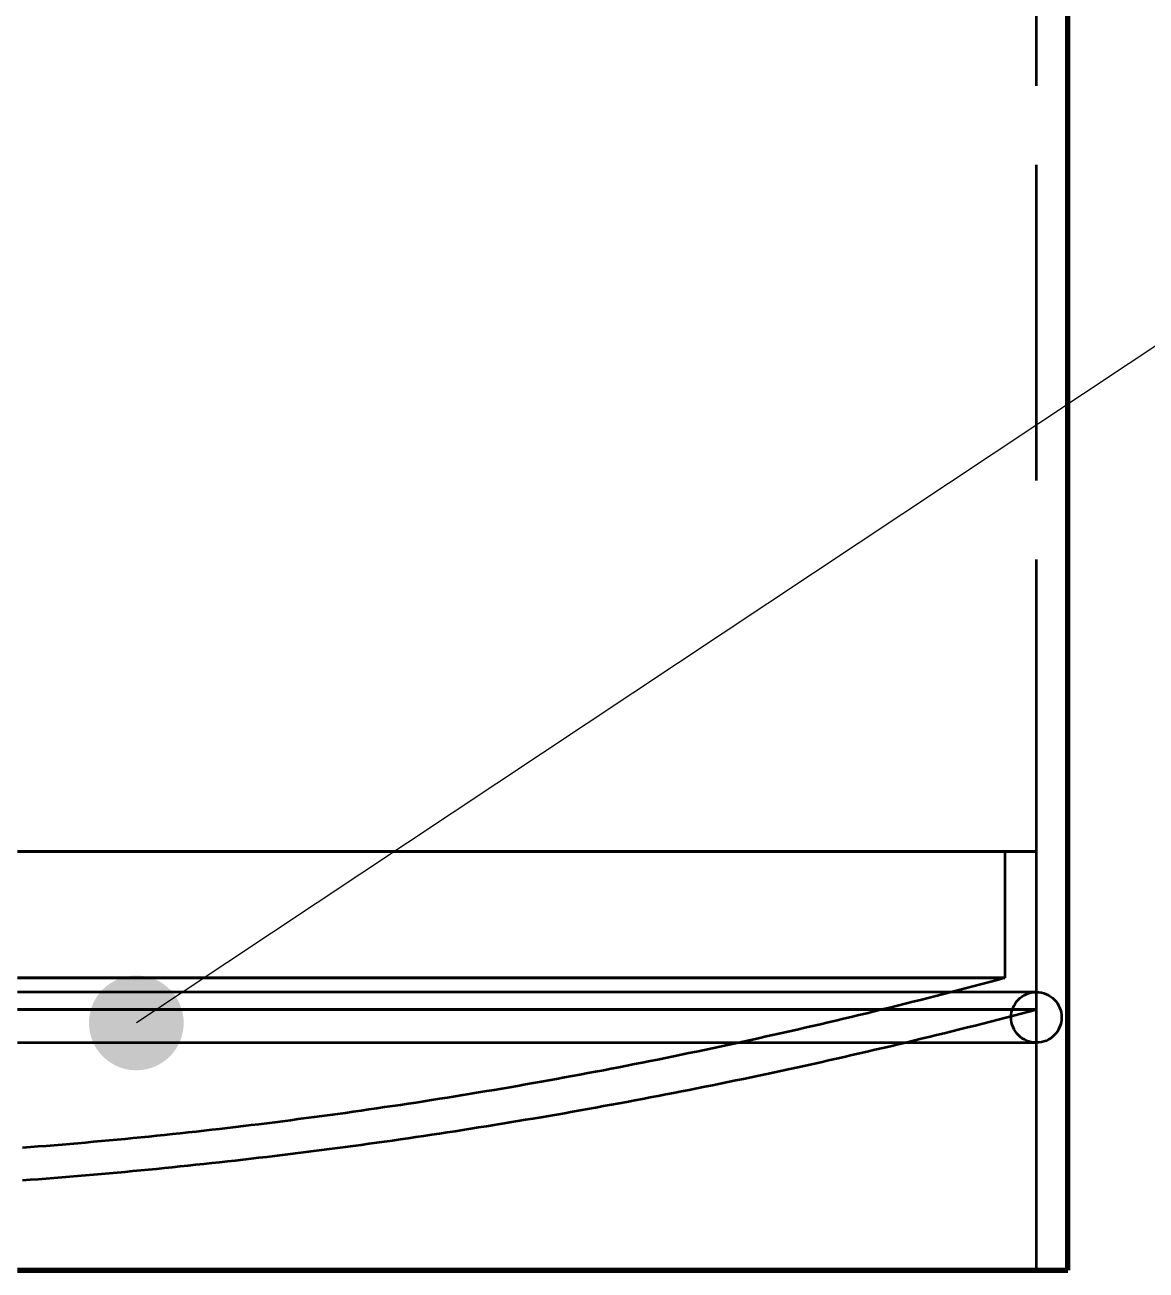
# Model space of a CAD drawing. Header units: millimetres. Extents: x 0 to 2208, y 0 to 420.
# Drawn here: x 109.78 to 123.97, y 120.98 to 136.75 of the extents above; entities that cross this region are included whole.
import ezdxf

# ---------------------------------------------------------------- set-up
doc = ezdxf.new("R2010")
doc.units = ezdxf.units.MM
doc.linetypes.add('IRAM-E-TRAZOS', pattern=[5, 4, -1])
for name, color, linetype, lineweight in [('01-VISIBLE', 7, 'CONTINUOUS', 70), ('02-OCULTA', 4, 'IRAM-E-TRAZOS', 35), ('04-COTA', 3, 'CONTINUOUS', 18), ('08-FINA', 5, 'CONTINUOUS', 18)]:
    doc.layers.add(name, color=color, linetype=linetype, lineweight=lineweight)
doc.styles.add('ISO3098', font='isocpeur.ttf')
doc.dimstyles.new('FLAMA-IRAM', dxfattribs={"dimtxt": 3.5, "dimasz": 3.5, "dimexe": 2, "dimexo": 1.5, "dimgap": 1, "dimtad": 1, "dimdec": 1, "dimtxsty": 'ISO3098', "dimblk": 'IRAM_FLECHA', "dimblk1": 'IRAM_FLECHA', "dimblk2": 'IRAM_FLECHA', "dimcen": 2.5, "dimclrd": 256, "dimclre": 256, "dimclrt": 256, "dimazin": 3, "dimtfac": 1, "dimtmove": 0, "dimatfit": 3, "dimlwd": 18, "dimlwe": 18})

# ---------------------------------------------------------------- blocks, each defined once
blk = doc.blocks.new('IRAM_FLECHA')
blk.add_solid([(0, 0), (-1, 0.125), (-1, -0.125)])

msp = doc.modelspace()

# ---------------------------------------------------------------- hatches: boundary and pattern name
at = {"layer": '08-FINA'}
h = msp.add_hatch(color=7, dxfattribs=at)
h.dxf.hatch_style = 1
edge = h.paths.add_edge_path()
edge.add_arc((111.186, 124.109), 0.6, 0, 360)

# ---------------------------------------------------------------- linework, layer by layer
at = {"layer": '01-VISIBLE'}
msp.add_line((122.983, 120.979), (122.983, 147.114), dxfattribs=at)
msp.add_lwpolyline([(109.683, 120.979), (109.783, 120.979), (109.883, 120.979), (109.983, 120.979), (110.083, 120.979), (110.183, 120.979), (110.283, 120.979), (110.383, 120.979), (110.483, 120.979), (110.583, 120.979), (110.683, 120.979), (110.783, 120.979), (110.883, 120.979), (110.983, 120.979), (111.083, 120.979), (111.183, 120.979), (111.283, 120.979), (111.383, 120.979), (111.483, 120.979), (111.583, 120.979), (111.683, 120.979), (111.783, 120.979), (111.883, 120.979), (111.983, 120.979), (112.083, 120.979), (112.183, 120.979), (112.283, 120.979), (112.383, 120.979), (112.483, 120.979), (112.583, 120.979), (112.683, 120.979), (112.783, 120.979), (112.883, 120.979), (112.983, 120.979), (113.083, 120.979), (113.183, 120.979), (113.283, 120.979), (113.383, 120.979), (113.483, 120.979), (113.583, 120.979), (113.683, 120.979), (113.783, 120.979), (113.883, 120.979), (113.983, 120.979), (114.083, 120.979), (114.183, 120.979), (114.283, 120.979), (114.383, 120.979), (114.483, 120.979), (114.583, 120.979), (114.683, 120.979), (114.783, 120.979), (114.883, 120.979), (114.983, 120.979), (115.083, 120.979), (115.183, 120.979), (115.283, 120.979), (115.383, 120.979), (115.483, 120.979), (115.583, 120.979), (115.683, 120.979), (115.783, 120.979), (115.883, 120.979), (115.983, 120.979), (116.083, 120.979), (116.183, 120.979), (116.283, 120.979), (116.383, 120.979), (116.483, 120.979), (116.583, 120.979), (116.683, 120.979), (116.783, 120.979), (116.883, 120.979), (116.983, 120.979), (117.083, 120.979), (117.183, 120.979), (117.283, 120.979), (117.383, 120.979), (117.483, 120.979), (117.583, 120.979), (117.683, 120.979), (117.783, 120.979), (117.883, 120.979), (117.983, 120.979), (118.083, 120.979), (118.183, 120.979), (118.283, 120.979), (118.383, 120.979), (118.483, 120.979), (118.583, 120.979), (118.683, 120.979), (118.783, 120.979), (118.883, 120.979), (118.983, 120.979), (119.083, 120.979), (119.183, 120.979), (119.283, 120.979), (119.383, 120.979), (119.483, 120.979), (119.583, 120.979), (119.683, 120.979), (119.783, 120.979), (119.883, 120.979), (119.983, 120.979), (120.083, 120.979), (120.183, 120.979), (120.283, 120.979), (120.383, 120.979), (120.483, 120.979), (120.583, 120.979), (120.683, 120.979), (120.783, 120.979), (120.883, 120.979), (120.983, 120.979), (121.083, 120.979), (121.183, 120.979), (121.283, 120.979), (121.383, 120.979), (121.483, 120.979), (121.583, 120.979), (121.683, 120.979), (121.783, 120.979), (121.883, 120.979), (121.983, 120.979), (122.083, 120.979), (122.183, 120.979), (122.283, 120.979), (122.383, 120.979), (122.483, 120.979), (122.583, 120.979), (122.683, 120.979), (122.783, 120.979), (122.883, 120.979), (122.983, 120.979)], dxfattribs=at)
at = {"layer": '02-OCULTA'}
for p, q in [((122.583, 120.979), (122.583, 217.391)), ((122.183, 126.279), (122.183, 124.679)), ((122.583, 124.279), (122.583, 126.279))]:
    msp.add_line(p, q, dxfattribs=at)
for points in [[(122.583, 126.279), (122.483, 126.279), (122.383, 126.279), (122.283, 126.279), (122.183, 126.279), (122.083, 126.279), (121.983, 126.279), (121.883, 126.279), (121.783, 126.279), (121.683, 126.279), (121.583, 126.279), (121.483, 126.279), (121.383, 126.279), (121.283, 126.279), (121.183, 126.279), (121.083, 126.279), (120.983, 126.279), (120.883, 126.279), (120.783, 126.279), (120.683, 126.279), (120.583, 126.279), (120.483, 126.279), (120.383, 126.279), (120.283, 126.279), (120.183, 126.279), (120.083, 126.279), (119.983, 126.279), (119.883, 126.279), (119.783, 126.279), (119.683, 126.279), (119.583, 126.279), (119.483, 126.279), (119.383, 126.279), (119.283, 126.279), (119.183, 126.279), (119.083, 126.279), (118.983, 126.279), (118.883, 126.279), (118.783, 126.279), (118.683, 126.279), (118.583, 126.279), (118.483, 126.279), (118.383, 126.279), (118.283, 126.279), (118.183, 126.279), (118.083, 126.279), (117.983, 126.279), (117.883, 126.279), (117.783, 126.279), (117.683, 126.279), (117.583, 126.279), (117.483, 126.279), (117.383, 126.279), (117.283, 126.279), (117.183, 126.279), (117.083, 126.279), (116.983, 126.279), (116.883, 126.279), (116.783, 126.279), (116.683, 126.279), (116.583, 126.279), (116.483, 126.279), (116.383, 126.279), (116.283, 126.279), (116.183, 126.279), (116.083, 126.279), (115.983, 126.279), (115.883, 126.279), (115.783, 126.279), (115.683, 126.279), (115.583, 126.279), (115.483, 126.279), (115.383, 126.279), (115.283, 126.279), (115.183, 126.279), (115.083, 126.279), (114.983, 126.279), (114.883, 126.279), (114.783, 126.279), (114.683, 126.279), (114.583, 126.279), (114.483, 126.279), (114.383, 126.279), (114.283, 126.279), (114.183, 126.279), (114.083, 126.279), (113.983, 126.279), (113.883, 126.279), (113.783, 126.279), (113.683, 126.279), (113.583, 126.279), (113.483, 126.279), (113.383, 126.279), (113.283, 126.279), (113.183, 126.279), (113.083, 126.279), (112.983, 126.279), (112.883, 126.279), (112.783, 126.279), (112.683, 126.279), (112.583, 126.279), (112.483, 126.279), (112.383, 126.279), (112.283, 126.279), (112.183, 126.279), (112.083, 126.279), (111.983, 126.279), (111.883, 126.279), (111.783, 126.279), (111.683, 126.279), (111.583, 126.279), (111.483, 126.279), (111.383, 126.279), (111.283, 126.279), (111.183, 126.279), (111.083, 126.279), (110.983, 126.279), (110.883, 126.279), (110.783, 126.279), (110.683, 126.279), (110.583, 126.279), (110.483, 126.279), (110.383, 126.279), (110.283, 126.279), (110.183, 126.279), (110.083, 126.279), (109.983, 126.279), (109.883, 126.279), (109.783, 126.279), (109.683, 126.279)], [(109.683, 126.279), (109.783, 126.279), (109.883, 126.279), (109.983, 126.279), (110.083, 126.279), (110.183, 126.279), (110.283, 126.279), (110.383, 126.279), (110.483, 126.279), (110.583, 126.279), (110.683, 126.279), (110.783, 126.279), (110.883, 126.279), (110.983, 126.279), (111.083, 126.279), (111.183, 126.279), (111.283, 126.279), (111.383, 126.279), (111.483, 126.279), (111.583, 126.279), (111.683, 126.279), (111.783, 126.279), (111.883, 126.279), (111.983, 126.279), (112.083, 126.279), (112.183, 126.279), (112.283, 126.279), (112.383, 126.279), (112.483, 126.279), (112.583, 126.279), (112.683, 126.279), (112.783, 126.279), (112.883, 126.279), (112.983, 126.279), (113.083, 126.279), (113.183, 126.279), (113.283, 126.279), (113.383, 126.279), (113.483, 126.279), (113.583, 126.279), (113.683, 126.279), (113.783, 126.279), (113.883, 126.279), (113.983, 126.279), (114.083, 126.279), (114.183, 126.279), (114.283, 126.279), (114.383, 126.279), (114.483, 126.279), (114.583, 126.279), (114.683, 126.279), (114.783, 126.279), (114.883, 126.279), (114.983, 126.279), (115.083, 126.279), (115.183, 126.279), (115.283, 126.279), (115.383, 126.279), (115.483, 126.279), (115.583, 126.279), (115.683, 126.279), (115.783, 126.279), (115.883, 126.279), (115.983, 126.279), (116.083, 126.279), (116.183, 126.279), (116.283, 126.279), (116.383, 126.279), (116.483, 126.279), (116.583, 126.279), (116.683, 126.279), (116.783, 126.279), (116.883, 126.279), (116.983, 126.279), (117.083, 126.279), (117.183, 126.279), (117.283, 126.279), (117.383, 126.279), (117.483, 126.279), (117.583, 126.279), (117.683, 126.279), (117.783, 126.279), (117.883, 126.279), (117.983, 126.279), (118.083, 126.279), (118.183, 126.279), (118.283, 126.279), (118.383, 126.279), (118.483, 126.279), (118.583, 126.279), (118.683, 126.279), (118.783, 126.279), (118.883, 126.279), (118.983, 126.279), (119.083, 126.279), (119.183, 126.279), (119.283, 126.279), (119.383, 126.279), (119.483, 126.279), (119.583, 126.279), (119.683, 126.279), (119.783, 126.279), (119.883, 126.279), (119.983, 126.279), (120.083, 126.279), (120.183, 126.279), (120.283, 126.279), (120.383, 126.279), (120.483, 126.279), (120.583, 126.279), (120.683, 126.279), (120.783, 126.279), (120.883, 126.279), (120.983, 126.279), (121.083, 126.279), (121.183, 126.279), (121.283, 126.279), (121.383, 126.279), (121.483, 126.279), (121.583, 126.279), (121.683, 126.279), (121.783, 126.279), (121.883, 126.279), (121.983, 126.279), (122.083, 126.279), (122.183, 126.279), (122.283, 126.279), (122.383, 126.279), (122.483, 126.279), (122.583, 126.279)], [(122.183, 126.279), (122.083, 126.279), (121.983, 126.279), (121.883, 126.279), (121.783, 126.279), (121.683, 126.279), (121.583, 126.279), (121.483, 126.279), (121.383, 126.279), (121.283, 126.279), (121.183, 126.279), (121.083, 126.279), (120.983, 126.279), (120.883, 126.279), (120.783, 126.279), (120.683, 126.279), (120.583, 126.279), (120.483, 126.279), (120.383, 126.279), (120.283, 126.279), (120.183, 126.279), (120.083, 126.279), (119.983, 126.279), (119.883, 126.279), (119.783, 126.279), (119.683, 126.279), (119.583, 126.279), (119.483, 126.279), (119.383, 126.279), (119.283, 126.279), (119.183, 126.279), (119.083, 126.279), (118.983, 126.279), (118.883, 126.279), (118.783, 126.279), (118.683, 126.279), (118.583, 126.279), (118.483, 126.279), (118.383, 126.279), (118.283, 126.279), (118.183, 126.279), (118.083, 126.279), (117.983, 126.279), (117.883, 126.279), (117.783, 126.279), (117.683, 126.279), (117.583, 126.279), (117.483, 126.279), (117.383, 126.279), (117.283, 126.279), (117.183, 126.279), (117.083, 126.279), (116.983, 126.279), (116.883, 126.279), (116.783, 126.279), (116.683, 126.279), (116.583, 126.279), (116.483, 126.279), (116.383, 126.279), (116.283, 126.279), (116.183, 126.279), (116.083, 126.279), (115.983, 126.279), (115.883, 126.279), (115.783, 126.279), (115.683, 126.279), (115.583, 126.279), (115.483, 126.279), (115.383, 126.279), (115.283, 126.279), (115.183, 126.279), (115.083, 126.279), (114.983, 126.279), (114.883, 126.279), (114.783, 126.279), (114.683, 126.279), (114.583, 126.279), (114.483, 126.279), (114.383, 126.279), (114.283, 126.279), (114.183, 126.279), (114.083, 126.279), (113.983, 126.279), (113.883, 126.279), (113.783, 126.279), (113.683, 126.279), (113.583, 126.279), (113.483, 126.279), (113.383, 126.279), (113.283, 126.279), (113.183, 126.279), (113.083, 126.279), (112.983, 126.279), (112.883, 126.279), (112.783, 126.279), (112.683, 126.279), (112.583, 126.279), (112.483, 126.279), (112.383, 126.279), (112.283, 126.279), (112.183, 126.279), (112.083, 126.279), (111.983, 126.279), (111.883, 126.279), (111.783, 126.279), (111.683, 126.279), (111.583, 126.279), (111.483, 126.279), (111.383, 126.279), (111.283, 126.279), (111.183, 126.279), (111.083, 126.279), (110.983, 126.279), (110.883, 126.279), (110.783, 126.279), (110.683, 126.279), (110.583, 126.279), (110.483, 126.279), (110.383, 126.279), (110.283, 126.279), (110.183, 126.279), (110.083, 126.279), (109.983, 126.279), (109.883, 126.279), (109.783, 126.279), (109.683, 126.279)], [(109.683, 126.279), (109.783, 126.279), (109.883, 126.279), (109.983, 126.279), (110.083, 126.279), (110.183, 126.279), (110.283, 126.279), (110.383, 126.279), (110.483, 126.279), (110.583, 126.279), (110.683, 126.279), (110.783, 126.279), (110.883, 126.279), (110.983, 126.279), (111.083, 126.279), (111.183, 126.279), (111.283, 126.279), (111.383, 126.279), (111.483, 126.279), (111.583, 126.279), (111.683, 126.279), (111.783, 126.279), (111.883, 126.279), (111.983, 126.279), (112.083, 126.279), (112.183, 126.279), (112.283, 126.279), (112.383, 126.279), (112.483, 126.279), (112.583, 126.279), (112.683, 126.279), (112.783, 126.279), (112.883, 126.279), (112.983, 126.279), (113.083, 126.279), (113.183, 126.279), (113.283, 126.279), (113.383, 126.279), (113.483, 126.279), (113.583, 126.279), (113.683, 126.279), (113.783, 126.279), (113.883, 126.279), (113.983, 126.279), (114.083, 126.279), (114.183, 126.279), (114.283, 126.279), (114.383, 126.279), (114.483, 126.279), (114.583, 126.279), (114.683, 126.279), (114.783, 126.279), (114.883, 126.279), (114.983, 126.279), (115.083, 126.279), (115.183, 126.279), (115.283, 126.279), (115.383, 126.279), (115.483, 126.279), (115.583, 126.279), (115.683, 126.279), (115.783, 126.279), (115.883, 126.279), (115.983, 126.279), (116.083, 126.279), (116.183, 126.279), (116.283, 126.279), (116.383, 126.279), (116.483, 126.279), (116.583, 126.279), (116.683, 126.279), (116.783, 126.279), (116.883, 126.279), (116.983, 126.279), (117.083, 126.279), (117.183, 126.279), (117.283, 126.279), (117.383, 126.279), (117.483, 126.279), (117.583, 126.279), (117.683, 126.279), (117.783, 126.279), (117.883, 126.279), (117.983, 126.279), (118.083, 126.279), (118.183, 126.279), (118.283, 126.279), (118.383, 126.279), (118.483, 126.279), (118.583, 126.279), (118.683, 126.279), (118.783, 126.279), (118.883, 126.279), (118.983, 126.279), (119.083, 126.279), (119.183, 126.279), (119.283, 126.279), (119.383, 126.279), (119.483, 126.279), (119.583, 126.279), (119.683, 126.279), (119.783, 126.279), (119.883, 126.279), (119.983, 126.279), (120.083, 126.279), (120.183, 126.279), (120.283, 126.279), (120.383, 126.279), (120.483, 126.279), (120.583, 126.279), (120.683, 126.279), (120.783, 126.279), (120.883, 126.279), (120.983, 126.279), (121.083, 126.279), (121.183, 126.279), (121.283, 126.279), (121.383, 126.279), (121.483, 126.279), (121.583, 126.279), (121.683, 126.279), (121.783, 126.279), (121.883, 126.279), (121.983, 126.279), (122.083, 126.279), (122.183, 126.279)], [(122.183, 124.679), (122.083, 124.679), (121.983, 124.679), (121.883, 124.679), (121.783, 124.679), (121.683, 124.679), (121.583, 124.679), (121.483, 124.679), (121.383, 124.679), (121.283, 124.679), (121.183, 124.679), (121.083, 124.679), (120.983, 124.679), (120.883, 124.679), (120.783, 124.679), (120.683, 124.679), (120.583, 124.679), (120.483, 124.679), (120.383, 124.679), (120.283, 124.679), (120.183, 124.679), (120.083, 124.679), (119.983, 124.679), (119.883, 124.679), (119.783, 124.679), (119.683, 124.679), (119.583, 124.679), (119.483, 124.679), (119.383, 124.679), (119.283, 124.679), (119.183, 124.679), (119.083, 124.679), (118.983, 124.679), (118.883, 124.679), (118.783, 124.679), (118.683, 124.679), (118.583, 124.679), (118.483, 124.679), (118.383, 124.679), (118.283, 124.679), (118.183, 124.679), (118.083, 124.679), (117.983, 124.679), (117.883, 124.679), (117.783, 124.679), (117.683, 124.679), (117.583, 124.679), (117.483, 124.679), (117.383, 124.679), (117.283, 124.679), (117.183, 124.679), (117.083, 124.679), (116.983, 124.679), (116.883, 124.679), (116.783, 124.679), (116.683, 124.679), (116.583, 124.679), (116.483, 124.679), (116.383, 124.679), (116.283, 124.679), (116.183, 124.679), (116.083, 124.679), (115.983, 124.679), (115.883, 124.679), (115.783, 124.679), (115.683, 124.679), (115.583, 124.679), (115.483, 124.679), (115.383, 124.679), (115.283, 124.679), (115.183, 124.679), (115.083, 124.679), (114.983, 124.679), (114.883, 124.679), (114.783, 124.679), (114.683, 124.679), (114.583, 124.679), (114.483, 124.679), (114.383, 124.679), (114.283, 124.679), (114.183, 124.679), (114.083, 124.679), (113.983, 124.679), (113.883, 124.679), (113.783, 124.679), (113.683, 124.679), (113.583, 124.679), (113.483, 124.679), (113.383, 124.679), (113.283, 124.679), (113.183, 124.679), (113.083, 124.679), (112.983, 124.679), (112.883, 124.679), (112.783, 124.679), (112.683, 124.679), (112.583, 124.679), (112.483, 124.679), (112.383, 124.679), (112.283, 124.679), (112.183, 124.679), (112.083, 124.679), (111.983, 124.679), (111.883, 124.679), (111.783, 124.679), (111.683, 124.679), (111.583, 124.679), (111.483, 124.679), (111.383, 124.679), (111.283, 124.679), (111.183, 124.679), (111.083, 124.679), (110.983, 124.679), (110.883, 124.679), (110.783, 124.679), (110.683, 124.679), (110.583, 124.679), (110.483, 124.679), (110.383, 124.679), (110.283, 124.679), (110.183, 124.679), (110.083, 124.679), (109.983, 124.679), (109.883, 124.679), (109.783, 124.679), (109.683, 124.679)], [(109.683, 124.679), (109.783, 124.679), (109.883, 124.679), (109.983, 124.679), (110.083, 124.679), (110.183, 124.679), (110.283, 124.679), (110.383, 124.679), (110.483, 124.679), (110.583, 124.679), (110.683, 124.679), (110.783, 124.679), (110.883, 124.679), (110.983, 124.679), (111.083, 124.679), (111.183, 124.679), (111.283, 124.679), (111.383, 124.679), (111.483, 124.679), (111.583, 124.679), (111.683, 124.679), (111.783, 124.679), (111.883, 124.679), (111.983, 124.679), (112.083, 124.679), (112.183, 124.679), (112.283, 124.679), (112.383, 124.679), (112.483, 124.679), (112.583, 124.679), (112.683, 124.679), (112.783, 124.679), (112.883, 124.679), (112.983, 124.679), (113.083, 124.679), (113.183, 124.679), (113.283, 124.679), (113.383, 124.679), (113.483, 124.679), (113.583, 124.679), (113.683, 124.679), (113.783, 124.679), (113.883, 124.679), (113.983, 124.679), (114.083, 124.679), (114.183, 124.679), (114.283, 124.679), (114.383, 124.679), (114.483, 124.679), (114.583, 124.679), (114.683, 124.679), (114.783, 124.679), (114.883, 124.679), (114.983, 124.679), (115.083, 124.679), (115.183, 124.679), (115.283, 124.679), (115.383, 124.679), (115.483, 124.679), (115.583, 124.679), (115.683, 124.679), (115.783, 124.679), (115.883, 124.679), (115.983, 124.679), (116.083, 124.679), (116.183, 124.679), (116.283, 124.679), (116.383, 124.679), (116.483, 124.679), (116.583, 124.679), (116.683, 124.679), (116.783, 124.679), (116.883, 124.679), (116.983, 124.679), (117.083, 124.679), (117.183, 124.679), (117.283, 124.679), (117.383, 124.679), (117.483, 124.679), (117.583, 124.679), (117.683, 124.679), (117.783, 124.679), (117.883, 124.679), (117.983, 124.679), (118.083, 124.679), (118.183, 124.679), (118.283, 124.679), (118.383, 124.679), (118.483, 124.679), (118.583, 124.679), (118.683, 124.679), (118.783, 124.679), (118.883, 124.679), (118.983, 124.679), (119.083, 124.679), (119.183, 124.679), (119.283, 124.679), (119.383, 124.679), (119.483, 124.679), (119.583, 124.679), (119.683, 124.679), (119.783, 124.679), (119.883, 124.679), (119.983, 124.679), (120.083, 124.679), (120.183, 124.679), (120.283, 124.679), (120.383, 124.679), (120.483, 124.679), (120.583, 124.679), (120.683, 124.679), (120.783, 124.679), (120.883, 124.679), (120.983, 124.679), (121.083, 124.679), (121.183, 124.679), (121.283, 124.679), (121.383, 124.679), (121.483, 124.679), (121.583, 124.679), (121.683, 124.679), (121.783, 124.679), (121.883, 124.679), (121.983, 124.679), (122.083, 124.679), (122.183, 124.679)], [(122.183, 124.679), (122.086, 124.652), (121.989, 124.627), (121.892, 124.601), (121.795, 124.575), (121.698, 124.55), (121.601, 124.524), (121.504, 124.499), (121.407, 124.474), (121.31, 124.449), (121.212, 124.424), (121.115, 124.399), (121.018, 124.375), (120.921, 124.35), (120.823, 124.326), (120.726, 124.302), (120.628, 124.278), (120.531, 124.254), (120.434, 124.23), (120.336, 124.207), (120.238, 124.183), (120.141, 124.16), (120.043, 124.137), (119.946, 124.114), (119.848, 124.091), (119.75, 124.068), (119.652, 124.046), (119.555, 124.023), (119.457, 124.001), (119.359, 123.979), (119.261, 123.957), (119.163, 123.935), (119.065, 123.913), (118.967, 123.891), (118.869, 123.87), (118.771, 123.849), (118.673, 123.828), (118.575, 123.807), (118.477, 123.786), (118.379, 123.765), (118.281, 123.744), (118.182, 123.724), (118.084, 123.703), (117.986, 123.683), (117.887, 123.663), (117.789, 123.643), (117.691, 123.624), (117.592, 123.604), (117.494, 123.585), (117.395, 123.565), (117.297, 123.546), (117.198, 123.527), (117.1, 123.508), (117.001, 123.49), (116.903, 123.471), (116.804, 123.453), (116.705, 123.434), (116.607, 123.416), (116.508, 123.398), (116.409, 123.38), (116.311, 123.363), (116.212, 123.345), (116.113, 123.328), (116.014, 123.31), (115.915, 123.293), (115.816, 123.276), (115.717, 123.259), (115.619, 123.243), (115.52, 123.226), (115.421, 123.21), (115.322, 123.194), (115.223, 123.178), (115.123, 123.162), (115.024, 123.146), (114.925, 123.13), (114.826, 123.115), (114.727, 123.099), (114.628, 123.084), (114.529, 123.069), (114.429, 123.054), (114.33, 123.04), (114.231, 123.025), (114.132, 123.011), (114.032, 122.996), (113.933, 122.982), (113.834, 122.968), (113.734, 122.954), (113.635, 122.941), (113.535, 122.927), (113.436, 122.914), (113.337, 122.901), (113.237, 122.888), (113.138, 122.875), (113.038, 122.862), (112.939, 122.849), (112.839, 122.837), (112.739, 122.824), (112.64, 122.812), (112.54, 122.8), (112.441, 122.788), (112.341, 122.777), (112.241, 122.765), (112.142, 122.754), (112.042, 122.742), (111.942, 122.731), (111.842, 122.72), (111.743, 122.71), (111.643, 122.699), (111.543, 122.689), (111.443, 122.678), (111.344, 122.668), (111.244, 122.658), (111.144, 122.648), (111.044, 122.638), (110.944, 122.629), (110.844, 122.619), (110.744, 122.61), (110.644, 122.601), (110.544, 122.592), (110.445, 122.583), (110.345, 122.575), (110.245, 122.566), (110.145, 122.558), (110.045, 122.55), (109.945, 122.542), (109.845, 122.534), (109.745, 122.526)], [(122.583, 124.499), (122.483, 124.499), (122.383, 124.499), (122.283, 124.499), (122.183, 124.499), (122.083, 124.499), (121.983, 124.499), (121.883, 124.499), (121.783, 124.499), (121.683, 124.499), (121.583, 124.499), (121.483, 124.499), (121.383, 124.499), (121.283, 124.499), (121.183, 124.499), (121.083, 124.499), (120.983, 124.499), (120.883, 124.499), (120.783, 124.499), (120.683, 124.499), (120.583, 124.499), (120.483, 124.499), (120.383, 124.499), (120.283, 124.499), (120.183, 124.499), (120.083, 124.499), (119.983, 124.499), (119.883, 124.499), (119.783, 124.499), (119.683, 124.499), (119.583, 124.499), (119.483, 124.499), (119.383, 124.499), (119.283, 124.499), (119.183, 124.499), (119.083, 124.499), (118.983, 124.499), (118.883, 124.499), (118.783, 124.499), (118.683, 124.499), (118.583, 124.499), (118.483, 124.499), (118.383, 124.499), (118.283, 124.499), (118.183, 124.499), (118.083, 124.499), (117.983, 124.499), (117.883, 124.499), (117.783, 124.499), (117.683, 124.499), (117.583, 124.499), (117.483, 124.499), (117.383, 124.499), (117.283, 124.499), (117.183, 124.499), (117.083, 124.499), (116.983, 124.499), (116.883, 124.499), (116.783, 124.499), (116.683, 124.499), (116.583, 124.499), (116.483, 124.499), (116.383, 124.499), (116.283, 124.499), (116.183, 124.499), (116.083, 124.499), (115.983, 124.499), (115.883, 124.499), (115.783, 124.499), (115.683, 124.499), (115.583, 124.499), (115.483, 124.499), (115.383, 124.499), (115.283, 124.499), (115.183, 124.499), (115.083, 124.499), (114.983, 124.499), (114.883, 124.499), (114.783, 124.499), (114.683, 124.499), (114.583, 124.499), (114.483, 124.499), (114.383, 124.499), (114.283, 124.499), (114.183, 124.499), (114.083, 124.499), (113.983, 124.499), (113.883, 124.499), (113.783, 124.499), (113.683, 124.499), (113.583, 124.499), (113.483, 124.499), (113.383, 124.499), (113.283, 124.499), (113.183, 124.499), (113.083, 124.499), (112.983, 124.499), (112.883, 124.499), (112.783, 124.499), (112.683, 124.499), (112.583, 124.499), (112.483, 124.499), (112.383, 124.499), (112.283, 124.499), (112.183, 124.499), (112.083, 124.499), (111.983, 124.499), (111.883, 124.499), (111.783, 124.499), (111.683, 124.499), (111.583, 124.499), (111.483, 124.499), (111.383, 124.499), (111.283, 124.499), (111.183, 124.499), (111.083, 124.499), (110.983, 124.499), (110.883, 124.499), (110.783, 124.499), (110.683, 124.499), (110.583, 124.499), (110.483, 124.499), (110.383, 124.499), (110.283, 124.499), (110.183, 124.499), (110.083, 124.499), (109.983, 124.499), (109.883, 124.499), (109.783, 124.499), (109.683, 124.499)], [(122.583, 124.499), (122.483, 124.499), (122.383, 124.499), (122.283, 124.499), (122.183, 124.499), (122.083, 124.499), (121.983, 124.499), (121.883, 124.499), (121.783, 124.499), (121.683, 124.499), (121.583, 124.499), (121.483, 124.499), (121.383, 124.499), (121.283, 124.499), (121.183, 124.499), (121.083, 124.499), (120.983, 124.499), (120.883, 124.499), (120.783, 124.499), (120.683, 124.499), (120.583, 124.499), (120.483, 124.499), (120.383, 124.499), (120.283, 124.499), (120.183, 124.499), (120.083, 124.499), (119.983, 124.499), (119.883, 124.499), (119.783, 124.499), (119.683, 124.499), (119.583, 124.499), (119.483, 124.499), (119.383, 124.499), (119.283, 124.499), (119.183, 124.499), (119.083, 124.499), (118.983, 124.499), (118.883, 124.499), (118.783, 124.499), (118.683, 124.499), (118.583, 124.499), (118.483, 124.499), (118.383, 124.499), (118.283, 124.499), (118.183, 124.499), (118.083, 124.499), (117.983, 124.499), (117.883, 124.499), (117.783, 124.499), (117.683, 124.499), (117.583, 124.499), (117.483, 124.499), (117.383, 124.499), (117.283, 124.499), (117.183, 124.499), (117.083, 124.499), (116.983, 124.499), (116.883, 124.499), (116.783, 124.499), (116.683, 124.499), (116.583, 124.499), (116.483, 124.499), (116.383, 124.499), (116.283, 124.499), (116.183, 124.499), (116.083, 124.499), (115.983, 124.499), (115.883, 124.499), (115.783, 124.499), (115.683, 124.499), (115.583, 124.499), (115.483, 124.499), (115.383, 124.499), (115.283, 124.499), (115.183, 124.499), (115.083, 124.499), (114.983, 124.499), (114.883, 124.499), (114.783, 124.499), (114.683, 124.499), (114.583, 124.499), (114.483, 124.499), (114.383, 124.499), (114.283, 124.499), (114.183, 124.499), (114.083, 124.499), (113.983, 124.499), (113.883, 124.499), (113.783, 124.499), (113.683, 124.499), (113.583, 124.499), (113.483, 124.499), (113.383, 124.499), (113.283, 124.499), (113.183, 124.499), (113.083, 124.499), (112.983, 124.499), (112.883, 124.499), (112.783, 124.499), (112.683, 124.499), (112.583, 124.499), (112.483, 124.499), (112.383, 124.499), (112.283, 124.499), (112.183, 124.499), (112.083, 124.499), (111.983, 124.499), (111.883, 124.499), (111.783, 124.499), (111.683, 124.499), (111.583, 124.499), (111.483, 124.499), (111.383, 124.499), (111.283, 124.499), (111.183, 124.499), (111.083, 124.499), (110.983, 124.499), (110.883, 124.499), (110.783, 124.499), (110.683, 124.499), (110.583, 124.499), (110.483, 124.499), (110.383, 124.499), (110.283, 124.499), (110.183, 124.499), (110.083, 124.499), (109.983, 124.499), (109.883, 124.499), (109.783, 124.499), (109.683, 124.499)], [(122.583, 124.279), (122.483, 124.279), (122.383, 124.279), (122.283, 124.279), (122.183, 124.279), (122.083, 124.279), (121.983, 124.279), (121.883, 124.279), (121.783, 124.279), (121.683, 124.279), (121.583, 124.279), (121.483, 124.279), (121.383, 124.279), (121.283, 124.279), (121.183, 124.279), (121.083, 124.279), (120.983, 124.279), (120.883, 124.279), (120.783, 124.279), (120.683, 124.279), (120.583, 124.279), (120.483, 124.279), (120.383, 124.279), (120.283, 124.279), (120.183, 124.279), (120.083, 124.279), (119.983, 124.279), (119.883, 124.279), (119.783, 124.279), (119.683, 124.279), (119.583, 124.279), (119.483, 124.279), (119.383, 124.279), (119.283, 124.279), (119.183, 124.279), (119.083, 124.279), (118.983, 124.279), (118.883, 124.279), (118.783, 124.279), (118.683, 124.279), (118.583, 124.279), (118.483, 124.279), (118.383, 124.279), (118.283, 124.279), (118.183, 124.279), (118.083, 124.279), (117.983, 124.279), (117.883, 124.279), (117.783, 124.279), (117.683, 124.279), (117.583, 124.279), (117.483, 124.279), (117.383, 124.279), (117.283, 124.279), (117.183, 124.279), (117.083, 124.279), (116.983, 124.279), (116.883, 124.279), (116.783, 124.279), (116.683, 124.279), (116.583, 124.279), (116.483, 124.279), (116.383, 124.279), (116.283, 124.279), (116.183, 124.279), (116.083, 124.279), (115.983, 124.279), (115.883, 124.279), (115.783, 124.279), (115.683, 124.279), (115.583, 124.279), (115.483, 124.279), (115.383, 124.279), (115.283, 124.279), (115.183, 124.279), (115.083, 124.279), (114.983, 124.279), (114.883, 124.279), (114.783, 124.279), (114.683, 124.279), (114.583, 124.279), (114.483, 124.279), (114.383, 124.279), (114.283, 124.279), (114.183, 124.279), (114.083, 124.279), (113.983, 124.279), (113.883, 124.279), (113.783, 124.279), (113.683, 124.279), (113.583, 124.279), (113.483, 124.279), (113.383, 124.279), (113.283, 124.279), (113.183, 124.279), (113.083, 124.279), (112.983, 124.279), (112.883, 124.279), (112.783, 124.279), (112.683, 124.279), (112.583, 124.279), (112.483, 124.279), (112.383, 124.279), (112.283, 124.279), (112.183, 124.279), (112.083, 124.279), (111.983, 124.279), (111.883, 124.279), (111.783, 124.279), (111.683, 124.279), (111.583, 124.279), (111.483, 124.279), (111.383, 124.279), (111.283, 124.279), (111.183, 124.279), (111.083, 124.279), (110.983, 124.279), (110.883, 124.279), (110.783, 124.279), (110.683, 124.279), (110.583, 124.279), (110.483, 124.279), (110.383, 124.279), (110.283, 124.279), (110.183, 124.279), (110.083, 124.279), (109.983, 124.279), (109.883, 124.279), (109.783, 124.279), (109.683, 124.279)], [(109.683, 124.279), (109.783, 124.279), (109.883, 124.279), (109.983, 124.279), (110.083, 124.279), (110.183, 124.279), (110.283, 124.279), (110.383, 124.279), (110.483, 124.279), (110.583, 124.279), (110.683, 124.279), (110.783, 124.279), (110.883, 124.279), (110.983, 124.279), (111.083, 124.279), (111.183, 124.279), (111.283, 124.279), (111.383, 124.279), (111.483, 124.279), (111.583, 124.279), (111.683, 124.279), (111.783, 124.279), (111.883, 124.279), (111.983, 124.279), (112.083, 124.279), (112.183, 124.279), (112.283, 124.279), (112.383, 124.279), (112.483, 124.279), (112.583, 124.279), (112.683, 124.279), (112.783, 124.279), (112.883, 124.279), (112.983, 124.279), (113.083, 124.279), (113.183, 124.279), (113.283, 124.279), (113.383, 124.279), (113.483, 124.279), (113.583, 124.279), (113.683, 124.279), (113.783, 124.279), (113.883, 124.279), (113.983, 124.279), (114.083, 124.279), (114.183, 124.279), (114.283, 124.279), (114.383, 124.279), (114.483, 124.279), (114.583, 124.279), (114.683, 124.279), (114.783, 124.279), (114.883, 124.279), (114.983, 124.279), (115.083, 124.279), (115.183, 124.279), (115.283, 124.279), (115.383, 124.279), (115.483, 124.279), (115.583, 124.279), (115.683, 124.279), (115.783, 124.279), (115.883, 124.279), (115.983, 124.279), (116.083, 124.279), (116.183, 124.279), (116.283, 124.279), (116.383, 124.279), (116.483, 124.279), (116.583, 124.279), (116.683, 124.279), (116.783, 124.279), (116.883, 124.279), (116.983, 124.279), (117.083, 124.279), (117.183, 124.279), (117.283, 124.279), (117.383, 124.279), (117.483, 124.279), (117.583, 124.279), (117.683, 124.279), (117.783, 124.279), (117.883, 124.279), (117.983, 124.279), (118.083, 124.279), (118.183, 124.279), (118.283, 124.279), (118.383, 124.279), (118.483, 124.279), (118.583, 124.279), (118.683, 124.279), (118.783, 124.279), (118.883, 124.279), (118.983, 124.279), (119.083, 124.279), (119.183, 124.279), (119.283, 124.279), (119.383, 124.279), (119.483, 124.279), (119.583, 124.279), (119.683, 124.279), (119.783, 124.279), (119.883, 124.279), (119.983, 124.279), (120.083, 124.279), (120.183, 124.279), (120.283, 124.279), (120.383, 124.279), (120.483, 124.279), (120.583, 124.279), (120.683, 124.279), (120.783, 124.279), (120.883, 124.279), (120.983, 124.279), (121.083, 124.279), (121.183, 124.279), (121.283, 124.279), (121.383, 124.279), (121.483, 124.279), (121.583, 124.279), (121.683, 124.279), (121.783, 124.279), (121.883, 124.279), (121.983, 124.279), (122.083, 124.279), (122.183, 124.279), (122.283, 124.279), (122.383, 124.279), (122.483, 124.279), (122.583, 124.279)], [(109.743, 122.118), (109.843, 122.125), (109.943, 122.132), (110.043, 122.14), (110.143, 122.148), (110.243, 122.156), (110.343, 122.164), (110.443, 122.172), (110.543, 122.181), (110.643, 122.189), (110.743, 122.198), (110.843, 122.207), (110.943, 122.216), (111.043, 122.225), (111.143, 122.234), (111.242, 122.244), (111.342, 122.253), (111.442, 122.263), (111.542, 122.273), (111.642, 122.283), (111.742, 122.293), (111.841, 122.303), (111.941, 122.314), (112.041, 122.324), (112.141, 122.335), (112.24, 122.346), (112.34, 122.357), (112.44, 122.368), (112.539, 122.38), (112.639, 122.391), (112.739, 122.403), (112.838, 122.414), (112.938, 122.426), (113.037, 122.438), (113.137, 122.451), (113.236, 122.463), (113.336, 122.475), (113.435, 122.488), (113.535, 122.501), (113.634, 122.514), (113.734, 122.527), (113.833, 122.54), (113.933, 122.554), (114.032, 122.567), (114.131, 122.581), (114.231, 122.594), (114.33, 122.608), (114.429, 122.622), (114.529, 122.637), (114.628, 122.651), (114.727, 122.666), (114.826, 122.68), (114.926, 122.695), (115.025, 122.71), (115.124, 122.725), (115.223, 122.74), (115.322, 122.756), (115.421, 122.771), (115.52, 122.787), (115.619, 122.803), (115.718, 122.819), (115.817, 122.835), (115.916, 122.851), (116.015, 122.867), (116.114, 122.884), (116.213, 122.9), (116.312, 122.917), (116.411, 122.934), (116.51, 122.951), (116.609, 122.968), (116.707, 122.986), (116.806, 123.003), (116.905, 123.021), (117.004, 123.039), (117.102, 123.057), (117.201, 123.075), (117.3, 123.093), (117.398, 123.111), (117.497, 123.13), (117.595, 123.148), (117.694, 123.167), (117.792, 123.186), (117.891, 123.205), (117.989, 123.224), (118.088, 123.243), (118.186, 123.263), (118.284, 123.282), (118.383, 123.302), (118.481, 123.322), (118.579, 123.342), (118.678, 123.362), (118.776, 123.382), (118.874, 123.403), (118.972, 123.423), (119.07, 123.444), (119.168, 123.465), (119.267, 123.486), (119.365, 123.507), (119.463, 123.528), (119.561, 123.549), (119.659, 123.571), (119.757, 123.593), (119.854, 123.614), (119.952, 123.636), (120.05, 123.658), (120.148, 123.681), (120.246, 123.703), (120.344, 123.725), (120.441, 123.748), (120.539, 123.771), (120.637, 123.793), (120.734, 123.816), (120.832, 123.84), (120.929, 123.863), (121.027, 123.886), (121.124, 123.91), (121.222, 123.933), (121.319, 123.957), (121.417, 123.981), (121.514, 124.005), (121.611, 124.029), (121.709, 124.054), (121.806, 124.078), (121.903, 124.103), (122, 124.127), (122.098, 124.152), (122.195, 124.177), (122.292, 124.202), (122.389, 124.228), (122.486, 124.253), (122.583, 124.279)], [(109.683, 123.859), (109.783, 123.859), (109.883, 123.859), (109.983, 123.859), (110.083, 123.859), (110.183, 123.859), (110.283, 123.859), (110.383, 123.859), (110.483, 123.859), (110.583, 123.859), (110.683, 123.859), (110.783, 123.859), (110.883, 123.859), (110.983, 123.859), (111.083, 123.859), (111.183, 123.859), (111.283, 123.859), (111.383, 123.859), (111.483, 123.859), (111.583, 123.859), (111.683, 123.859), (111.783, 123.859), (111.883, 123.859), (111.983, 123.859), (112.083, 123.859), (112.183, 123.859), (112.283, 123.859), (112.383, 123.859), (112.483, 123.859), (112.583, 123.859), (112.683, 123.859), (112.783, 123.859), (112.883, 123.859), (112.983, 123.859), (113.083, 123.859), (113.183, 123.859), (113.283, 123.859), (113.383, 123.859), (113.483, 123.859), (113.583, 123.859), (113.683, 123.859), (113.783, 123.859), (113.883, 123.859), (113.983, 123.859), (114.083, 123.859), (114.183, 123.859), (114.283, 123.859), (114.383, 123.859), (114.483, 123.859), (114.583, 123.859), (114.683, 123.859), (114.783, 123.859), (114.883, 123.859), (114.983, 123.859), (115.083, 123.859), (115.183, 123.859), (115.283, 123.859), (115.383, 123.859), (115.483, 123.859), (115.583, 123.859), (115.683, 123.859), (115.783, 123.859), (115.883, 123.859), (115.983, 123.859), (116.083, 123.859), (116.183, 123.859), (116.283, 123.859), (116.383, 123.859), (116.483, 123.859), (116.583, 123.859), (116.683, 123.859), (116.783, 123.859), (116.883, 123.859), (116.983, 123.859), (117.083, 123.859), (117.183, 123.859), (117.283, 123.859), (117.383, 123.859), (117.483, 123.859), (117.583, 123.859), (117.683, 123.859), (117.783, 123.859), (117.883, 123.859), (117.983, 123.859), (118.083, 123.859), (118.183, 123.859), (118.283, 123.859), (118.383, 123.859), (118.483, 123.859), (118.583, 123.859), (118.683, 123.859), (118.783, 123.859), (118.883, 123.859), (118.983, 123.859), (119.083, 123.859), (119.183, 123.859), (119.283, 123.859), (119.383, 123.859), (119.483, 123.859), (119.583, 123.859), (119.683, 123.859), (119.783, 123.859), (119.883, 123.859), (119.983, 123.859), (120.083, 123.859), (120.183, 123.859), (120.283, 123.859), (120.383, 123.859), (120.483, 123.859), (120.583, 123.859), (120.683, 123.859), (120.783, 123.859), (120.883, 123.859), (120.983, 123.859), (121.083, 123.859), (121.183, 123.859), (121.283, 123.859), (121.383, 123.859), (121.483, 123.859), (121.583, 123.859), (121.683, 123.859), (121.783, 123.859), (121.883, 123.859), (121.983, 123.859), (122.083, 123.859), (122.183, 123.859), (122.283, 123.859), (122.383, 123.859), (122.483, 123.859), (122.583, 123.859)], [(109.683, 123.859), (109.783, 123.859), (109.883, 123.859), (109.983, 123.859), (110.083, 123.859), (110.183, 123.859), (110.283, 123.859), (110.383, 123.859), (110.483, 123.859), (110.583, 123.859), (110.683, 123.859), (110.783, 123.859), (110.883, 123.859), (110.983, 123.859), (111.083, 123.859), (111.183, 123.859), (111.283, 123.859), (111.383, 123.859), (111.483, 123.859), (111.583, 123.859), (111.683, 123.859), (111.783, 123.859), (111.883, 123.859), (111.983, 123.859), (112.083, 123.859), (112.183, 123.859), (112.283, 123.859), (112.383, 123.859), (112.483, 123.859), (112.583, 123.859), (112.683, 123.859), (112.783, 123.859), (112.883, 123.859), (112.983, 123.859), (113.083, 123.859), (113.183, 123.859), (113.283, 123.859), (113.383, 123.859), (113.483, 123.859), (113.583, 123.859), (113.683, 123.859), (113.783, 123.859), (113.883, 123.859), (113.983, 123.859), (114.083, 123.859), (114.183, 123.859), (114.283, 123.859), (114.383, 123.859), (114.483, 123.859), (114.583, 123.859), (114.683, 123.859), (114.783, 123.859), (114.883, 123.859), (114.983, 123.859), (115.083, 123.859), (115.183, 123.859), (115.283, 123.859), (115.383, 123.859), (115.483, 123.859), (115.583, 123.859), (115.683, 123.859), (115.783, 123.859), (115.883, 123.859), (115.983, 123.859), (116.083, 123.859), (116.183, 123.859), (116.283, 123.859), (116.383, 123.859), (116.483, 123.859), (116.583, 123.859), (116.683, 123.859), (116.783, 123.859), (116.883, 123.859), (116.983, 123.859), (117.083, 123.859), (117.183, 123.859), (117.283, 123.859), (117.383, 123.859), (117.483, 123.859), (117.583, 123.859), (117.683, 123.859), (117.783, 123.859), (117.883, 123.859), (117.983, 123.859), (118.083, 123.859), (118.183, 123.859), (118.283, 123.859), (118.383, 123.859), (118.483, 123.859), (118.583, 123.859), (118.683, 123.859), (118.783, 123.859), (118.883, 123.859), (118.983, 123.859), (119.083, 123.859), (119.183, 123.859), (119.283, 123.859), (119.383, 123.859), (119.483, 123.859), (119.583, 123.859), (119.683, 123.859), (119.783, 123.859), (119.883, 123.859), (119.983, 123.859), (120.083, 123.859), (120.183, 123.859), (120.283, 123.859), (120.383, 123.859), (120.483, 123.859), (120.583, 123.859), (120.683, 123.859), (120.783, 123.859), (120.883, 123.859), (120.983, 123.859), (121.083, 123.859), (121.183, 123.859), (121.283, 123.859), (121.383, 123.859), (121.483, 123.859), (121.583, 123.859), (121.683, 123.859), (121.783, 123.859), (121.883, 123.859), (121.983, 123.859), (122.083, 123.859), (122.183, 123.859), (122.283, 123.859), (122.383, 123.859), (122.483, 123.859), (122.583, 123.859)], [(122.983, 120.979), (122.883, 120.979), (122.783, 120.979), (122.683, 120.979), (122.583, 120.979), (122.483, 120.979), (122.383, 120.979), (122.283, 120.979), (122.183, 120.979), (122.083, 120.979), (121.983, 120.979), (121.883, 120.979), (121.783, 120.979), (121.683, 120.979), (121.583, 120.979), (121.483, 120.979), (121.383, 120.979), (121.283, 120.979), (121.183, 120.979), (121.083, 120.979), (120.983, 120.979), (120.883, 120.979), (120.783, 120.979), (120.683, 120.979), (120.583, 120.979), (120.483, 120.979), (120.383, 120.979), (120.283, 120.979), (120.183, 120.979), (120.083, 120.979), (119.983, 120.979), (119.883, 120.979), (119.783, 120.979), (119.683, 120.979), (119.583, 120.979), (119.483, 120.979), (119.383, 120.979), (119.283, 120.979), (119.183, 120.979), (119.083, 120.979), (118.983, 120.979), (118.883, 120.979), (118.783, 120.979), (118.683, 120.979), (118.583, 120.979), (118.483, 120.979), (118.383, 120.979), (118.283, 120.979), (118.183, 120.979), (118.083, 120.979), (117.983, 120.979), (117.883, 120.979), (117.783, 120.979), (117.683, 120.979), (117.583, 120.979), (117.483, 120.979), (117.383, 120.979), (117.283, 120.979), (117.183, 120.979), (117.083, 120.979), (116.983, 120.979), (116.883, 120.979), (116.783, 120.979), (116.683, 120.979), (116.583, 120.979), (116.483, 120.979), (116.383, 120.979), (116.283, 120.979), (116.183, 120.979), (116.083, 120.979), (115.983, 120.979), (115.883, 120.979), (115.783, 120.979), (115.683, 120.979), (115.583, 120.979), (115.483, 120.979), (115.383, 120.979), (115.283, 120.979), (115.183, 120.979), (115.083, 120.979), (114.983, 120.979), (114.883, 120.979), (114.783, 120.979), (114.683, 120.979), (114.583, 120.979), (114.483, 120.979), (114.383, 120.979), (114.283, 120.979), (114.183, 120.979), (114.083, 120.979), (113.983, 120.979), (113.883, 120.979), (113.783, 120.979), (113.683, 120.979), (113.583, 120.979), (113.483, 120.979), (113.383, 120.979), (113.283, 120.979), (113.183, 120.979), (113.083, 120.979), (112.983, 120.979), (112.883, 120.979), (112.783, 120.979), (112.683, 120.979), (112.583, 120.979), (112.483, 120.979), (112.383, 120.979), (112.283, 120.979), (112.183, 120.979), (112.083, 120.979), (111.983, 120.979), (111.883, 120.979), (111.783, 120.979), (111.683, 120.979), (111.583, 120.979), (111.483, 120.979), (111.383, 120.979), (111.283, 120.979), (111.183, 120.979), (111.083, 120.979), (110.983, 120.979), (110.883, 120.979), (110.783, 120.979), (110.683, 120.979), (110.583, 120.979), (110.483, 120.979), (110.383, 120.979), (110.283, 120.979), (110.183, 120.979), (110.083, 120.979), (109.983, 120.979), (109.883, 120.979), (109.783, 120.979), (109.683, 120.979)], [(122.583, 120.979), (122.483, 120.979), (122.383, 120.979), (122.283, 120.979), (122.183, 120.979), (122.083, 120.979), (121.983, 120.979), (121.883, 120.979), (121.783, 120.979), (121.683, 120.979), (121.583, 120.979), (121.483, 120.979), (121.383, 120.979), (121.283, 120.979), (121.183, 120.979), (121.083, 120.979), (120.983, 120.979), (120.883, 120.979), (120.783, 120.979), (120.683, 120.979), (120.583, 120.979), (120.483, 120.979), (120.383, 120.979), (120.283, 120.979), (120.183, 120.979), (120.083, 120.979), (119.983, 120.979), (119.883, 120.979), (119.783, 120.979), (119.683, 120.979), (119.583, 120.979), (119.483, 120.979), (119.383, 120.979), (119.283, 120.979), (119.183, 120.979), (119.083, 120.979), (118.983, 120.979), (118.883, 120.979), (118.783, 120.979), (118.683, 120.979), (118.583, 120.979), (118.483, 120.979), (118.383, 120.979), (118.283, 120.979), (118.183, 120.979), (118.083, 120.979), (117.983, 120.979), (117.883, 120.979), (117.783, 120.979), (117.683, 120.979), (117.583, 120.979), (117.483, 120.979), (117.383, 120.979), (117.283, 120.979), (117.183, 120.979), (117.083, 120.979), (116.983, 120.979), (116.883, 120.979), (116.783, 120.979), (116.683, 120.979), (116.583, 120.979), (116.483, 120.979), (116.383, 120.979), (116.283, 120.979), (116.183, 120.979), (116.083, 120.979), (115.983, 120.979), (115.883, 120.979), (115.783, 120.979), (115.683, 120.979), (115.583, 120.979), (115.483, 120.979), (115.383, 120.979), (115.283, 120.979), (115.183, 120.979), (115.083, 120.979), (114.983, 120.979), (114.883, 120.979), (114.783, 120.979), (114.683, 120.979), (114.583, 120.979), (114.483, 120.979), (114.383, 120.979), (114.283, 120.979), (114.183, 120.979), (114.083, 120.979), (113.983, 120.979), (113.883, 120.979), (113.783, 120.979), (113.683, 120.979), (113.583, 120.979), (113.483, 120.979), (113.383, 120.979), (113.283, 120.979), (113.183, 120.979), (113.083, 120.979), (112.983, 120.979), (112.883, 120.979), (112.783, 120.979), (112.683, 120.979), (112.583, 120.979), (112.483, 120.979), (112.383, 120.979), (112.283, 120.979), (112.183, 120.979), (112.083, 120.979), (111.983, 120.979), (111.883, 120.979), (111.783, 120.979), (111.683, 120.979), (111.583, 120.979), (111.483, 120.979), (111.383, 120.979), (111.283, 120.979), (111.183, 120.979), (111.083, 120.979), (110.983, 120.979), (110.883, 120.979), (110.783, 120.979), (110.683, 120.979), (110.583, 120.979), (110.483, 120.979), (110.383, 120.979), (110.283, 120.979), (110.183, 120.979), (110.083, 120.979), (109.983, 120.979), (109.883, 120.979), (109.783, 120.979), (109.683, 120.979)], [(109.683, 120.979), (109.783, 120.979), (109.883, 120.979), (109.983, 120.979), (110.083, 120.979), (110.183, 120.979), (110.283, 120.979), (110.383, 120.979), (110.483, 120.979), (110.583, 120.979), (110.683, 120.979), (110.783, 120.979), (110.883, 120.979), (110.983, 120.979), (111.083, 120.979), (111.183, 120.979), (111.283, 120.979), (111.383, 120.979), (111.483, 120.979), (111.583, 120.979), (111.683, 120.979), (111.783, 120.979), (111.883, 120.979), (111.983, 120.979), (112.083, 120.979), (112.183, 120.979), (112.283, 120.979), (112.383, 120.979), (112.483, 120.979), (112.583, 120.979), (112.683, 120.979), (112.783, 120.979), (112.883, 120.979), (112.983, 120.979), (113.083, 120.979), (113.183, 120.979), (113.283, 120.979), (113.383, 120.979), (113.483, 120.979), (113.583, 120.979), (113.683, 120.979), (113.783, 120.979), (113.883, 120.979), (113.983, 120.979), (114.083, 120.979), (114.183, 120.979), (114.283, 120.979), (114.383, 120.979), (114.483, 120.979), (114.583, 120.979), (114.683, 120.979), (114.783, 120.979), (114.883, 120.979), (114.983, 120.979), (115.083, 120.979), (115.183, 120.979), (115.283, 120.979), (115.383, 120.979), (115.483, 120.979), (115.583, 120.979), (115.683, 120.979), (115.783, 120.979), (115.883, 120.979), (115.983, 120.979), (116.083, 120.979), (116.183, 120.979), (116.283, 120.979), (116.383, 120.979), (116.483, 120.979), (116.583, 120.979), (116.683, 120.979), (116.783, 120.979), (116.883, 120.979), (116.983, 120.979), (117.083, 120.979), (117.183, 120.979), (117.283, 120.979), (117.383, 120.979), (117.483, 120.979), (117.583, 120.979), (117.683, 120.979), (117.783, 120.979), (117.883, 120.979), (117.983, 120.979), (118.083, 120.979), (118.183, 120.979), (118.283, 120.979), (118.383, 120.979), (118.483, 120.979), (118.583, 120.979), (118.683, 120.979), (118.783, 120.979), (118.883, 120.979), (118.983, 120.979), (119.083, 120.979), (119.183, 120.979), (119.283, 120.979), (119.383, 120.979), (119.483, 120.979), (119.583, 120.979), (119.683, 120.979), (119.783, 120.979), (119.883, 120.979), (119.983, 120.979), (120.083, 120.979), (120.183, 120.979), (120.283, 120.979), (120.383, 120.979), (120.483, 120.979), (120.583, 120.979), (120.683, 120.979), (120.783, 120.979), (120.883, 120.979), (120.983, 120.979), (121.083, 120.979), (121.183, 120.979), (121.283, 120.979), (121.383, 120.979), (121.483, 120.979), (121.583, 120.979), (121.683, 120.979), (121.783, 120.979), (121.883, 120.979), (121.983, 120.979), (122.083, 120.979), (122.183, 120.979), (122.283, 120.979), (122.383, 120.979), (122.483, 120.979), (122.583, 120.979)]]:
    msp.add_lwpolyline(points, dxfattribs=at)
msp.add_circle((122.583, 124.179), 0.32, dxfattribs=at)
at = {"layer": '08-FINA'}
msp.add_line((141.955, 144.552), (111.186, 124.109), dxfattribs=at)

# ---------------------------------------------------------------- dimensions: what is measured, and where the dimension line sits
at = {"layer": '04-COTA'}
msp.add_linear_dim(base=(136.287, 120.979), p1=(122.983, 120.979), p2=(122.983, 148.554), angle=90, dimstyle='FLAMA-IRAM', override={"dimlfac": 5}, dxfattribs=at).render()

doc.saveas('drawing.dxf')
